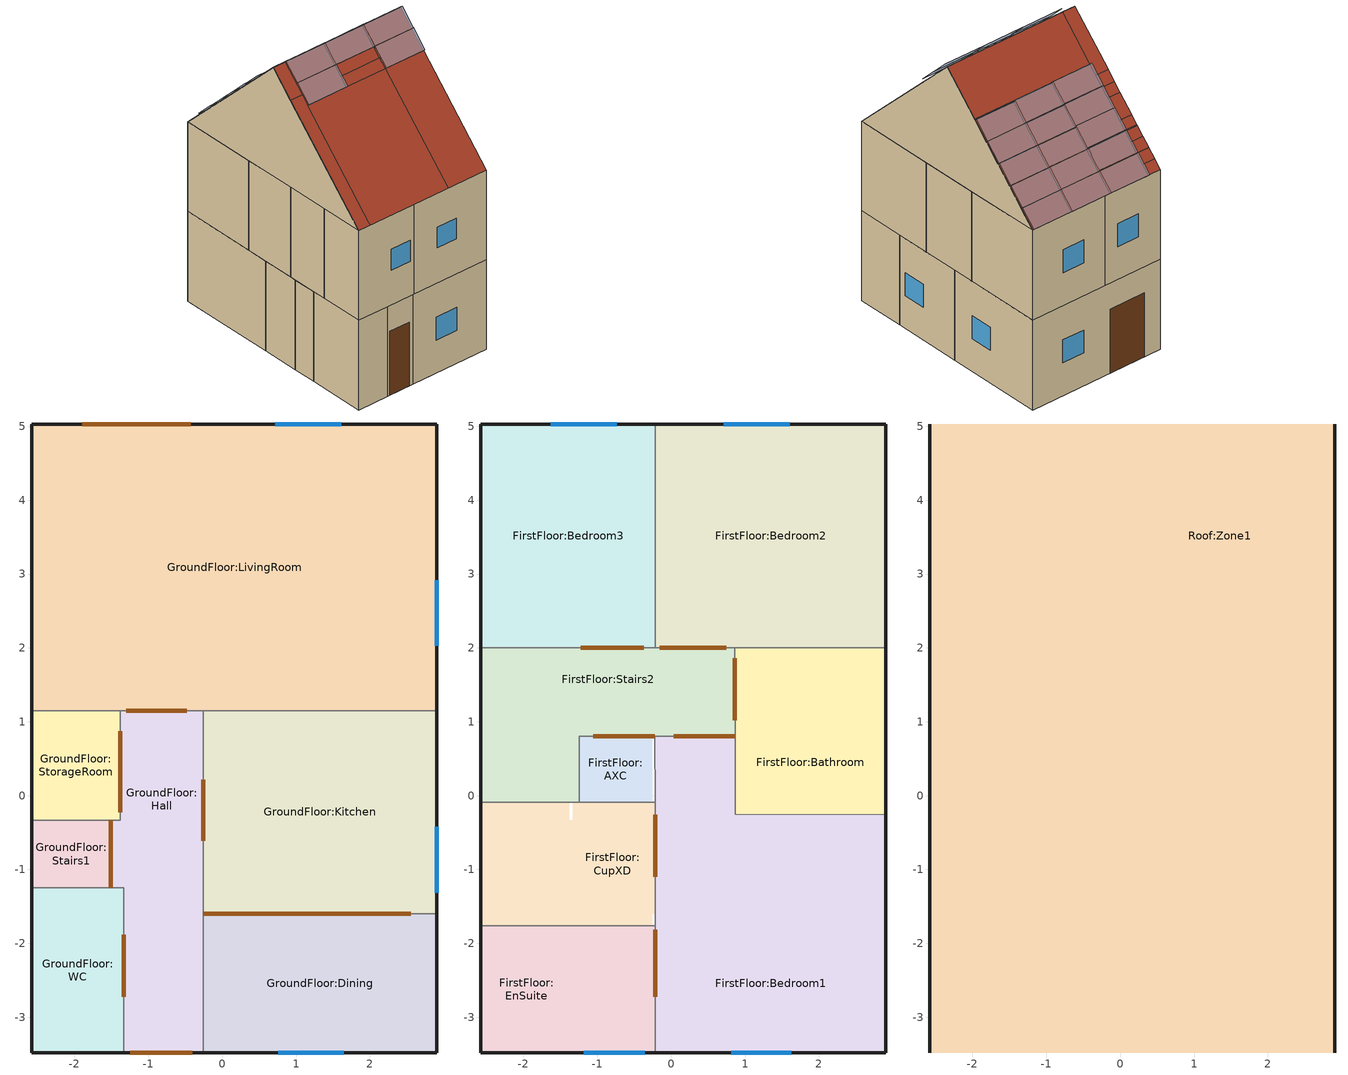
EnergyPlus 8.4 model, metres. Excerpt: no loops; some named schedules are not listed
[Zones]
GroundFloor:Stairs1
 floor ground (EH_COrby_Heated Floor - Ground): -1.51,-1.25 -2.58,-1.25 -2.58,-0.33 -1.51,-0.33 z0
 wall outside (Corby_External Walls): -2.58,-0.33 -2.58,-1.25 z0:3.5
 wall to GroundFloor:Hall (Corby_Partition First Floor): -1.51,-1.25 -1.51,-0.33 z0:3.5
 wall to GroundFloor:StorageRoom (Corby_Partition First Floor): -1.51,-0.33 -2.58,-0.33 z0:3.5
 wall to GroundFloor:WC (Corby_Partition First Floor): -2.58,-1.25 -1.51,-1.25 z0:3.5
 door inside (IRTSurface): -1.51,-1.25 -1.51,-0.33 z0:3.5
GroundFloor:Hall
 floor ground (EH_COrby_Heated Floor - Ground): -1.38,-1.25 -1.51,-1.25 -1.51,-0.33 -1.38,-0.33 z0; -0.26,-3.49 -1.33,-3.49 -1.33,-1.25 -0.26,-1.25 z0; -0.26,-1.25 -1.38,-1.25 -1.38,1.15 -0.26,1.15 z0
 wall outside (Corby_External Walls): -1.33,-3.49 -0.26,-3.49 z0:3.5
 wall to GroundFloor:Kitchen (Corby_Partition First Floor): -0.26,-1.6 -0.26,1.15 z0:3.5
 wall to GroundFloor:LivingRoom (Project partition_Rev): -0.26,1.15 -1.38,1.15 z0:3.5
 wall to GroundFloor:StorageRoom (Corby_Partition First Floor): -1.38,1.15 -1.38,-0.33 -1.51,-0.33 z0:3.5
 wall to GroundFloor:WC (Corby_Partition First Floor): -1.51,-1.25 -1.33,-1.25 -1.33,-3.49 z0:3.5
 wall to GroundFloor:Dining (Corby_Partition First Floor): -0.26,-3.49 -0.26,-1.6 z0:3.5
 door inside (Corby_Internal Doors): -0.26,-0.61 -0.26,0.22 / -0.48,1.15 -1.3,1.15 / -1.33,-1.88 -1.33,-2.72 z0:2.5; -1.38,0.87 -1.38,-0.22 z0:2
 door (Corby_External Front Door): -1.25,-3.49 -0.41,-3.49 z0:2.5
GroundFloor:StorageRoom
 floor ground (EH_COrby_Heated Floor - Ground): -1.38,-0.33 -2.58,-0.33 -2.58,1.15 -1.38,1.15 z0
 wall outside (Corby_External Walls): -2.58,1.15 -2.58,-0.33 z0:3.5
 wall to GroundFloor:LivingRoom (Project partition_Rev): -1.38,1.15 -2.58,1.15 z0:3.5
GroundFloor:WC
 floor ground (EH_COrby_Heated Floor - Ground): -1.33,-3.49 -2.58,-3.49 -2.58,-1.25 -1.33,-1.25 z0
 wall outside (Corby_External Walls): -2.58,-1.25 -2.58,-3.49 -1.33,-3.49 z0:3.5
GroundFloor:Kitchen
 floor ground (EH_COrby_Heated Floor - Ground): 2.91,-1.6 -0.26,-1.6 -0.26,1.15 2.91,1.15 z0
 wall outside (Corby_External Walls): 2.91,-1.6 2.91,1.15 z0:3.5
 wall to GroundFloor:LivingRoom (Corby_Partition First Floor_Rev): 2.91,1.15 -0.26,1.15 z0:3.5
 wall to GroundFloor:Dining (Corby_Partition First Floor): -0.26,-1.6 2.91,-1.6 z0:3.5
 window (1001): 2.91,-1.31 2.91,-0.42 z1.28:2.18
 door inside (IRTSurface): -0.26,-1.6 2.55,-1.6 z0:3.5
GroundFloor:LivingRoom
 floor ground (EH_COrby_Heated Floor - Ground): 2.91,1.15 -2.58,1.15 -2.58,5.03 2.91,5.03 z0
 wall outside (Corby_External Walls): 2.91,1.15 2.91,5.03 -2.58,5.03 -2.58,1.15 z0:3.5
 window (1001): 2.91,2.03 2.91,2.92 z1.28:2.17; 1.61,5.03 0.72,5.03 z1.29:2.17
 door (Corby_External Back Door): -0.42,5.03 -1.89,5.03 z0:2.49
GroundFloor:Dining
 floor ground (EH_COrby_Heated Floor - Ground): 2.91,-3.49 -0.26,-3.49 -0.26,-1.6 2.91,-1.6 z0
 wall outside (Corby_External Walls): -0.26,-3.49 2.91,-3.49 2.91,-1.6 z0:3.5
 window (1001): 0.76,-3.49 1.65,-3.49 z1.29:2.18
FirstFloor:CupXD
 floor to GroundFloor:Stairs1 (EH_Corby_Heated Floor - Internal_Reversed_Rev): -1.51,-1.25 -2.58,-1.25 -2.58,-0.33 -1.51,-0.33 z3.5
 floor to GroundFloor:Hall (EH_Corby_Heated Floor - Internal_Reversed_Rev): -1.33,-1.25 -1.51,-1.25 -1.51,-0.33 -1.33,-0.33 z3.5; -0.26,-1.76 -1.33,-1.76 -1.33,-0.09 -0.26,-0.09 z3.5
 floor to GroundFloor:Kitchen (EH_Corby_Heated Floor - Internal_Reversed_Rev): -0.22,-1.6 -0.26,-1.6 -0.26,-0.09 -0.22,-0.09 z3.5
 floor to GroundFloor:StorageRoom (EH_Corby_Heated Floor - Internal_Reversed_Rev): -1.38,-0.33 -2.58,-0.33 -2.58,-0.09 -1.38,-0.09 z3.5
 floor to GroundFloor:WC (EH_Corby_Heated Floor - Internal_Reversed_Rev): -1.33,-1.76 -2.58,-1.76 -2.58,-1.25 -1.33,-1.25 z3.5
 wall outside (Corby_External Walls): -2.58,-0.09 -2.58,-1.76 z3.5:7
 wall to FirstFloor:Stairs2 (Corby_Partition First Floor_Rev): -1.24,-0.09 -2.58,-0.09 z3.5:7
 wall to FirstFloor:AXC (Corby_Partition First Floor_Rev): -0.22,-0.09 -1.24,-0.09 z3.5:7
 wall to FirstFloor:Bedroom1 (Corby_Partition First Floor_Rev): -0.22,-1.76 -0.22,-0.09 z3.5:7
 wall to FirstFloor:EnSuite (Corby_Partition First Floor): -2.58,-1.76 -0.22,-1.76 z3.5:7
 door inside (Corby_Internal Doors_Rev): -0.22,-1.1 -0.22,-0.26 z3.6:6.1
FirstFloor:Stairs2
 floor to GroundFloor:Hall (EH_Corby_Heated Floor - Internal_Reversed_Rev): -1.24,-0.09 -1.38,-0.09 -1.38,0.8 -1.24,0.8 z3.5; -0.26,0.8 -1.38,0.8 -1.38,1.15 -0.26,1.15 z3.5
 floor to GroundFloor:Kitchen (EH_Corby_Heated Floor - Internal_Reversed_Rev): 0.86,0.8 -0.26,0.8 -0.26,1.15 0.86,1.15 z3.5
 floor to GroundFloor:StorageRoom (EH_Corby_Heated Floor - Internal_Reversed_Rev): -1.38,-0.09 -2.58,-0.09 -2.58,1.15 -1.38,1.15 z3.5
 floor to GroundFloor:LivingRoom (EH_Corby_Heated Floor - Internal_Reversed_Rev): 0.86,1.15 -2.58,1.15 -2.58,2 0.86,2 z3.5
 wall outside (Corby_External Walls): -2.58,2 -2.58,-0.09 z3.5:7
 wall to FirstFloor:AXC (Corby_Partition First Floor): -1.24,-0.09 -1.24,0.8 z3.5:7
 wall to FirstFloor:AXC (Project partition): -1.24,0.8 -0.22,0.8 z3.5:7
 wall to FirstFloor:Bedroom1 (Corby_Partition First Floor): -0.22,0.8 0.86,0.8 z3.5:7
 wall to FirstFloor:Bathroom (Corby_Partition First Floor): 0.86,0.8 0.86,2 z3.5:7
 wall to FirstFloor:Bedroom2 (Corby_Partition First Floor): 0.86,2 -0.21,2 z3.5:7
 wall to FirstFloor:Bedroom3 (Corby_Partition First Floor): -0.21,2 -2.58,2 z3.5:7
 door inside (Corby_Internal Doors): -1.06,0.8 -0.22,0.8 / 0.03,0.8 0.86,0.8 / 0.86,1.02 0.86,1.86 / -0.37,2 -1.22,2 z3.6:6.1; 0.75,2 -0.16,2 z3.6:6.11
FirstFloor:AXC
 floor to GroundFloor:Hall (EH_Corby_Heated Floor - Internal_Reversed_Rev): -0.26,-0.09 -1.24,-0.09 -1.24,0.8 -0.26,0.8 z3.5
 wall to FirstFloor:Bedroom1 (Corby_Partition First Floor): -0.22,-0.09 -0.22,0.8 z3.5:7
FirstFloor:EnSuite
 floor to GroundFloor:Hall (EH_Corby_Heated Floor - Internal_Reversed_Rev): -0.26,-3.49 -1.33,-3.49 -1.33,-1.76 -0.26,-1.76 z3.5
 floor to GroundFloor:Dining (EH_Corby_Heated Floor - Internal_Reversed_Rev): -0.21,-3.49 -0.26,-3.49 -0.26,-1.76 -0.22,-1.76 z3.5
 floor to GroundFloor:WC (EH_Corby_Heated Floor - Internal_Reversed_Rev): -1.33,-3.49 -2.58,-3.49 -2.58,-1.76 -1.33,-1.76 z3.5
 wall outside (Corby_External Walls): -2.58,-1.76 -2.58,-3.49 -0.21,-3.49 z3.5:7
 wall to FirstFloor:Bedroom1 (Corby_Partition First Floor_Rev): -0.21,-3.49 -0.22,-1.76 z3.5:7
 window (1001): -1.18,-3.49 -0.35,-3.49 z4.85:5.68
 door inside (Corby_Internal Doors_Rev): -0.21,-2.72 -0.22,-1.82 z3.6:6.1
FirstFloor:Bedroom1
 floor to GroundFloor:Kitchen (EH_Corby_Heated Floor - Internal_Reversed_Rev): 2.91,-1.6 0.87,-1.6 0.87,-0.25 2.91,-0.26 z3.5; 0.87,-1.6 -0.22,-1.6 -0.22,0.8 0.86,0.8 z3.5
 floor to GroundFloor:Dining (EH_Corby_Heated Floor - Internal_Reversed_Rev): 2.91,-3.49 -0.21,-3.49 -0.22,-1.6 2.91,-1.6 z3.5
 wall outside (Corby_External Walls): -0.21,-3.49 2.91,-3.49 2.91,-0.26 z3.5:7
 wall to FirstFloor:Bathroom (Corby_Partition First Floor): 2.91,-0.26 0.87,-0.25 0.86,0.8 z3.5:7
 window (1001): 0.81,-3.49 1.63,-3.49 z4.87:5.68
FirstFloor:Bathroom
 floor to GroundFloor:Kitchen (EH_Corby_Heated Floor - Internal_Reversed_Rev): 2.91,-0.26 0.87,-0.25 0.86,1.15 2.91,1.15 z3.5
 floor to GroundFloor:LivingRoom (EH_Corby_Heated Floor - Internal_Reversed_Rev): 2.91,1.15 0.86,1.15 0.86,2 2.91,2 z3.5
 wall outside (Corby_External Walls): 2.91,-0.26 2.91,2 z3.5:7
 wall to FirstFloor:Bedroom2 (Corby_Partition First Floor): 2.91,2 0.86,2 z3.5:7
FirstFloor:Bedroom3
 floor to GroundFloor:LivingRoom (EH_Corby_Heated Floor - Internal_Reversed_Rev): -0.21,2 -2.58,2 -2.58,5.03 -0.21,5.03 z3.5
 wall outside (Corby_External Walls): -0.21,5.03 -2.58,5.03 -2.58,2 z3.5:7
 wall to FirstFloor:Bedroom2 (Corby_Partition First Floor): -0.21,2 -0.21,5.03 z3.5:7
 window (1001): -0.74,5.03 -1.63,5.03 z4.79:5.68
FirstFloor:Bedroom2
 floor to GroundFloor:LivingRoom (EH_Corby_Heated Floor - Internal_Reversed_Rev): 2.91,2 -0.21,2 -0.21,5.03 2.91,5.03 z3.5
 wall outside (Corby_External Walls): 2.91,2 2.91,5.03 -0.21,5.03 z3.5:7
 window (1001): 1.6,5.03 0.71,5.03 z4.79:5.68
Roof:Zone1
 floor to FirstFloor:Stairs2 (Project semi-exposed ceiling_Rev): -1.24,-0.09 -2.58,-0.09 -2.58,0.8 -1.24,0.8 z7; 0.86,0.8 -2.58,0.8 -2.58,2 0.86,2 z7
 floor to FirstFloor:AXC (Project semi-exposed ceiling_Rev): -0.22,-0.09 -1.24,-0.09 -1.24,0.8 -0.22,0.8 z7
 floor to FirstFloor:Bedroom1 (Project semi-exposed ceiling_Rev): 2.91,-3.49 0.87,-3.49 0.87,-0.25 2.91,-0.26 z7; 0.87,-3.49 -0.21,-3.49 -0.22,0.8 0.86,0.8 z7
 floor to FirstFloor:Bathroom (Project semi-exposed ceiling_Rev): 2.91,-0.26 0.87,-0.25 0.86,2 2.91,2 z7
 floor to FirstFloor:CupXD (Project semi-exposed ceiling_Rev): -0.22,-1.76 -2.58,-1.76 -2.58,-0.09 -0.22,-0.09 z7
 floor to FirstFloor:EnSuite (Project semi-exposed ceiling_Rev): -0.21,-3.49 -2.58,-3.49 -2.58,-1.76 -0.22,-1.76 z7
 floor to FirstFloor:Bedroom3 (Project semi-exposed ceiling_Rev): -0.21,2 -2.58,2 -2.58,5.03 -0.21,5.03 z7
 floor to FirstFloor:Bedroom2 (Project semi-exposed ceiling_Rev): 2.91,2 -0.21,2 -0.21,5.03 2.91,5.03 z7
 wall outside (Corby_External Walls): -2.58,5.03,7 -2.58,-3.49,7 -2.58,0.77,11.25; 2.91,-3.49,7 2.91,5.03,7 2.91,0.77,11.25
 roof outside (Corby_Roof): 1.25,0.21,10.68 2.91,0.21,10.68 2.91,0.77,11.25 1.25,0.77,11.25; -0.41,0.21,10.68 1.24,0.21,10.68 1.24,0.77,11.25 -0.41,0.77,11.25; -2.08,0.21,10.69 -0.43,0.21,10.69 -0.43,0.77,11.25 -2.08,0.77,11.25; 1.26,-0.37,10.11 2.91,-0.37,10.11 2.91,0.2,10.68 1.26,0.2,10.68; -2.07,-0.36,10.12 -0.42,-0.36,10.12 -0.42,0.2,10.68 -2.07,0.2,10.68; -0.42,-0.36,10.12 1.26,-0.36,10.12 1.26,-0.08,10.4 -0.42,-0.08,10.4; 1.28,-3.49,7 2.91,-3.49,7 2.91,-0.37,10.11 1.26,-0.37,10.11; -2.07,-3.49,7 1.28,-3.49,7 1.26,-0.36,10.12 -2.07,-0.36,10.12; -2.58,-3.49,7 -2.07,-3.49,7 -2.07,-0.08,10.4 -2.58,-0.08,10.4; -0.41,-0.08,10.4 1.26,-0.08,10.4 1.26,0.21,10.69 1.24,0.21,10.68 -0.41,0.21,10.68; -2.58,-0.08,10.4 -2.08,-0.08,10.4 -2.08,0.77,11.25 -2.58,0.77,11.25; 2.91,5.03,7 1.26,5.03,7 1.26,4.47,7.57 2.91,4.47,7.57; 1.25,5.03,7 -0.4,5.03,7 -0.4,4.46,7.57 1.25,4.46,7.57; -0.41,5.03,7 -2.05,5.03,7 -2.05,4.47,7.57 -0.41,4.47,7.57; 2.91,4.46,7.57 1.26,4.46,7.57 1.26,3.89,8.14 2.91,3.89,8.14; 1.25,4.46,7.57 -0.4,4.46,7.57 -0.4,3.89,8.14 1.25,3.89,8.14; -0.41,4.45,7.58 -2.05,4.45,7.58 -2.05,3.88,8.15 -0.41,3.88,8.15; 2.91,3.88,8.15 1.26,3.88,8.15 1.26,3.31,8.71 2.91,3.31,8.71; 1.25,3.88,8.15 -0.4,3.88,8.15 -0.4,3.32,8.71 1.25,3.32,8.71; 2.91,3.3,8.73 1.26,3.3,8.73 1.26,2.74,9.29 2.91,2.74,9.29; 1.25,3.31,8.72 -0.4,3.31,8.72 -0.4,2.74,9.29 1.25,2.74,9.29; -0.41,3.86,8.17 -2.06,3.86,8.17 -2.06,3.29,8.74 -0.41,3.29,8.74; -0.4,3.29,8.73 -2.06,3.29,8.73 -2.06,2.72,9.3 -0.4,2.72,9.3; 2.91,2.73,9.29 1.26,2.73,9.29 1.26,2.17,9.86 2.91,2.17,9.86; 1.24,2.72,9.31 -0.4,2.72,9.31 -0.4,2.15,9.87 1.24,2.15,9.87; -0.41,2.71,9.32 -2.06,2.71,9.32 -2.06,2.14,9.89 -0.41,2.14,9.89; -2.05,5.03,7 -2.58,5.03,7 -2.58,4.75,7.28 -2.05,4.75,7.28; -2.05,4.45,7.58 -2.58,4.45,7.58 -2.58,4.17,7.87 -2.05,4.17,7.87; -2.05,4.75,7.28 -2.58,4.75,7.28 -2.58,4.46,7.57 -2.05,4.46,7.57; -2.06,3.86,8.17 -2.58,3.86,8.17 -2.58,3.6,8.43 -2.06,3.6,8.43; -0.41,3.88,8.15 -2.58,3.88,8.15 -2.58,3.86,8.17 -0.41,3.86,8.17; -2.05,4.17,7.87 -2.58,4.17,7.87 -2.58,3.88,8.15 -2.05,3.88,8.15; -2.06,3.6,8.43 -2.58,3.6,8.43 -2.58,3.01,9.02 -2.06,3.01,9.02; -2.06,2.74,9.29 -2.58,2.74,9.29 -2.58,2.42,9.6 -2.06,2.42,9.6; -2.06,3.01,9.02 -2.58,3.01,9.02 -2.58,2.74,9.29 -2.06,2.74,9.29; 2.91,2.15,9.87 -0.4,2.15,9.87 -0.4,2.14,9.89 2.91,2.14,9.89; 2.91,2.14,9.89 -2.06,2.14,9.89 -2.06,0.77,11.25 2.91,0.77,11.25; -2.06,2.42,9.6 -2.58,2.42,9.6 -2.58,0.77,11.25 -2.06,0.77,11.25
shading: 2.91,5.1,7.07 1.26,5.1,7.07 1.26,4.54,7.64 2.91,4.54,7.64; 1.25,5.1,7.07 -0.4,5.1,7.07 -0.4,4.54,7.64 1.25,4.54,7.64; -0.41,5.1,7.07 -2.05,5.1,7.07 -2.05,4.54,7.64 -0.41,4.54,7.64; 2.91,4.53,7.64 1.26,4.53,7.64 1.26,3.96,8.21 2.91,3.96,8.21; 1.25,4.53,7.64 -0.4,4.53,7.64 -0.4,3.96,8.21 1.25,3.96,8.21; -0.41,4.52,7.66 -2.05,4.52,7.66 -2.05,3.95,8.22 -0.41,3.95,8.22; 2.91,3.95,8.22 1.26,3.95,8.22 1.26,3.39,8.79 2.91,3.39,8.79; 1.25,3.95,8.22 -0.4,3.95,8.22 -0.4,3.39,8.78 1.25,3.39,8.78; 2.91,3.37,8.8 1.26,3.37,8.8 1.26,2.81,9.36 2.91,2.81,9.36; 1.25,3.38,8.79 -0.4,3.38,8.79 -0.4,2.81,9.36 1.25,2.81,9.36; -0.41,3.93,8.24 -2.06,3.93,8.24 -2.06,3.36,8.81 -0.41,3.36,8.81; -0.4,3.37,8.8 -2.06,3.37,8.8 -2.06,2.79,9.37 -0.4,2.79,9.37; 2.91,2.8,9.36 1.26,2.8,9.36 1.26,2.24,9.93 2.91,2.24,9.93; 1.24,2.79,9.38 -0.4,2.79,9.38 -0.4,2.23,9.94 1.24,2.23,9.94; -0.41,2.78,9.39 -2.06,2.78,9.39 -2.06,2.21,9.96 -0.41,2.21,9.96; 1.25,0.14,10.76 2.91,0.14,10.76 2.91,0.7,11.32 1.25,0.7,11.32; -0.41,0.14,10.76 1.24,0.14,10.76 1.24,0.7,11.32 -0.41,0.7,11.32; -2.08,0.14,10.76 -0.43,0.14,10.76 -0.43,0.7,11.32 -2.08,0.7,11.32; 1.26,-0.44,10.18 2.91,-0.44,10.18 2.91,0.13,10.75 1.26,0.13,10.75; -2.07,-0.43,10.19 -0.42,-0.43,10.19 -0.42,0.13,10.75 -2.07,0.13,10.75
[Building]
Building: North Axis {deg}=225; Terrain=Suburbs; Loads Convergence Tolerance Value=0.04; Temperature Convergence Tolerance Value {deltaC}=0.4; Solar Distribution=FullExterior; Maximum Number of Warmup Days=25; Minimum Number of Warmup Days=6
[Site:Location]
Corby Project: Latitude {deg}=53; Longitude {deg}=-1.25; Time Zone {hr}=0; Elevation {m}=117
[SizingPeriod:DesignDay] Day of Month=15; Humidity Condition Type=WetBulb; Barometric Pressure {Pa}=99927.3; Wind Direction {deg}=0; Rain Indicator=No; Snow Indicator=No
Name | Month | Day Type | Maximum Dry-Bulb Temperature {C} | Daily Dry-Bulb Temperature Range {deltaC} | Wetbulb or DewPoint at Maximum Dry-Bulb {C} | Wind Speed {m/s} | Daylight Saving Time Indicator | Sky Clearness
Summer Design Day in Corby Project Jul | 7 | SummerDesignDay | 26.1 | 8.9 | 18.2 | 0 | Yes | 0.98
Winter Design Day in Corby Project | 1 | WinterDesignDay | -4.2 | 0 | -4.2 | 12.8 | No | 0
[Site:GroundTemperature:BuildingSurface]
15, 15, 15, 15, 15, 15, 15, 15, 15, 15, 15, 15
[Site:GroundTemperature:FCfactorMethod]
January Ground Temperature {C}=6.2; February Ground Temperature {C}=4.12; March Ground Temperature {C}=3.56; April Ground Temperature {C}=4.05; May Ground Temperature {C}=6.86; June Ground Temperature {C}=10; July Ground Temperature {C}=12.96; August Ground Temperature {C}=15.1; September Ground Temperature {C}=15.73; October Ground Temperature {C}=14.72; November Ground Temperature {C}=12.3; December Ground Temperature {C}=9.24
[Site:GroundTemperature:Shallow]
15, 15, 15, 15, 15, 15, 15, 15, 15, 15, 15, 15
[Site:GroundTemperature:Deep]
15, 15, 15, 15, 15, 15, 15, 15, 15, 15, 15, 15
[Site:GroundReflectance]
0.2, 0.2, 0.2, 0.2, 0.2, 0.2, 0.2, 0.2, 0.2, 0.2, 0.2, 0.2
[Site:GroundReflectance:SnowModifier]
1, 1
[Site:WaterMainsTemperature]
Calculation Method=Correlation; Annual Average Outdoor Air Temperature {C}=10; Maximum Difference In Monthly Average Outdoor Air Temperatures {deltaC}=20
[Material] Roughness=Rough
Name | Thickness {m} | Conductivity {W/m-K} | Density {kg/m3} | Specific Heat {J/kg-K} | Thermal Absorptance | Solar Absorptance | Visible Absorptance
Urea Formaldehyde Foam_0.1999 | 0.1999 | 0.04 | 10 | 1400 | 0.9 | 0.6 | 0.6
Cast Concrete_0.1 | 0.1 | 1.13 | 2000 | 1000 | 0.9 | 0.6 | 0.6
EPS 50 mm_0.08 | 0.08 | 0.04 | 15 | 1300 | 0.9 | 0.6 | 0.6
Limestone extra hard_0.008 | 0.008 | 2.3 | 2600 | 1000 | 0.9 | 0.6 | 0.6
EPS 50 mm_0.2803 | 0.2803 | 0.04 | 15 | 1300 | 0.9 | 0.6 | 0.6
Cast Concrete (Dense)_0.1 | 0.1 | 1.4 | 2100 | 840 | 0.9 | 0.6 | 0.6
Plasterboard (wallboard)_0.0125 | 0.0125 | 0.21 | 900 | 1000 | 0.9 | 0.6 | 0.6
Stainless Steel_0.07 | 0.07 | 17 | 7900 | 1000 | 0.3 | 0.3 | 0.3
Min wool quilt 250 mm_0.025 | 0.025 | 0.04 | 12 | 1030 | 0.9 | 0.6 | 0.6
Corby_Brick Pier_0.1025 | 0.1025 | 0.96 | 650 | 2000 | 0.9 | 0.7 | 0.7
EPS Expanded Polystyrene (Heavyweight)_0.15 | 0.15 | 0.035 | 25 | 1400 | 0.9 | 0.6 | 0.6
Concrete 1800  kg/m3_0.1 | 0.1 | 1.13 | 1800 | 1000 | 0.9 | 0.6 | 0.6
Perlite Plastering_0.0125 | 0.0125 | 0.08 | 400 | 837 | 0.9 | 0.5 | 0.5
Gypsum Plasterboard_0.2 | 0.2 | 0.25 | 900 | 1000 | 0.9 | 0.5 | 0.5
Oak (Radial)_0.025 | 0.025 | 0.19 | 700 | 2390 | 0.9 | 0.78 | 0.78
Gypsum Plasterboard_0.025 | 0.025 | 0.25 | 900 | 1000 | 0.9 | 0.5 | 0.5
Painted Oak_0.05 | 0.05 | 0.19 | 700 | 2390 | 0.9 | 0.5 | 0.5
Glass - cellular sheet_0.02 | 0.02 | 0.048 | 140 | 840 | 0.9 | 0.6 | 0.6
Plywood (Heavyweight)_0.01 | 0.01 | 0.15 | 700 | 1420 | 0.9 | 0.78 | 0.78
MW Glass Wool (rolls)_0.1319 | 0.1319 | 0.04 | 12 | 840 | 0.9 | 0.6 | 0.6
Cast Concrete (Lightweight)_0.1 | 0.1 | 0.38 | 1200 | 1000 | 0.9 | 0.6 | 0.6
Plasterboard_0.013 | 0.013 | 0.25 | 2800 | 896 | 0.9 | 0.5 | 0.5
Corby_Roof Tile_0.102 | 0.102 | 1.1 | 2100 | 837 | 0.9 | 0.7 | 0.7
Chipboard_0.05 | 0.05 | 0.15 | 800 | 2093 | 0.9 | 0.78 | 0.78
Chipboard_0.1 | 0.1 | 0.15 | 800 | 2093 | 0.9 | 0.78 | 0.78
Plywood deck_0.018 | 0.018 | 0.13 | 500 | 1500 | 0.9 | 0.78 | 0.78
Min wool quilt 250 mm_0.25 | 0.25 | 0.04 | 12 | 1030 | 0.9 | 0.6 | 0.6
[Material:NoMass] Roughness=Rough; Thermal Absorptance=0.9; Solar Absorptance=0.7; Visible Absorptance=0.7
Name | Thermal Resistance {m2-K/W}
11_RVAL_2; 12_RVAL_2; 19_RVAL_3 | 0.15
15_RVAL_2; 18_RVAL_2 | 0.18
[Material:InfraredTransparent]
IRTMaterial
[WindowMaterial:Glazing] Optical Data Type=SpectralAverage; Thickness {m}=0.004; Front Side Solar Reflectance at Normal Incidence=0.075; Back Side Solar Reflectance at Normal Incidence=0.075; Front Side Visible Reflectance at Normal Incidence=0.081; Back Side Visible Reflectance at Normal Incidence=0.081; Infrared Transmittance at Normal Incidence=0; Front Side Infrared Hemispherical Emissivity=0.84; Conductivity {W/m-K}=1; Dirt Correction Factor for Solar and Visible Transmittance=1
Name | Solar Transmittance at Normal Incidence | Visible Transmittance at Normal Incidence | Back Side Infrared Hemispherical Emissivity
63 | 0.816 | 0.892 | 0.84
66 | 0.62 | 0.847 | 0.1
[WindowMaterial:Gas]
1017: Gas Type=Air; Thickness {m}=0.012
[Construction]
IRTSurface: IRTMaterial
Corby_Partition First Floor: Plasterboard (wallboard)_0.0125, Stainless Steel_0.07, Min wool quilt 250 mm_0.025, Plasterboard (wallboard)_0.0125
Corby_Partition First Floor_Rev: Plasterboard (wallboard)_0.0125, Min wool quilt 250 mm_0.025, Stainless Steel_0.07, Plasterboard (wallboard)_0.0125
Corby_External Walls: Corby_Brick Pier_0.1025, EPS Expanded Polystyrene (Heavyweight)_0.15, Concrete 1800  kg/m3_0.1, Perlite Plastering_0.0125, Gypsum Plasterboard_0.2
Corby_Internal Doors; Corby_Internal Doors_Rev: Oak (Radial)_0.025
Project partition: Gypsum Plasterboard_0.025, 11_RVAL_2, Gypsum Plasterboard_0.025
Project partition_Rev: Gypsum Plasterboard_0.025, 12_RVAL_2, Gypsum Plasterboard_0.025
Corby_External Front Door: Painted Oak_0.05
Corby_External Back Door: Glass - cellular sheet_0.02, 15_RVAL_2, Glass - cellular sheet_0.02
Project semi-exposed ceiling_Rev: Plasterboard_0.013, 18_RVAL_2, Cast Concrete (Lightweight)_0.1, MW Glass Wool (rolls)_0.1319, Plywood (Heavyweight)_0.01
Corby_Roof: Corby_Roof Tile_0.102, Chipboard_0.05, 19_RVAL_3, Chipboard_0.1, Plywood deck_0.018, Min wool quilt 250 mm_0.25
1001: 63, 1017, 66
[Construction:InternalSource]
EH_COrby_Heated Floor - Ground: 3, 3, 2, 0.2, Urea Formaldehyde Foam_0.1999, Cast Concrete_0.1, EPS 50 mm_0.08, Limestone extra hard_0.008
EH_Corby_Heated Floor - Internal_Reversed_Rev: 2, 2, 2, 0.2, Cast Concrete (Dense)_0.1, EPS 50 mm_0.2803, Limestone extra hard_0.008
[Zone] Type=1; Multiplier=1; Zone Inside Convection Algorithm=TARP
Name | Volume {m3} | Floor Area {m2}
GroundFloor:Stairs1 | 2.3316 | 0.6662
GroundFloor:Hall | 16.9099 | 4.8314
GroundFloor:Kitchen | 27.0988 | 7.7425
GroundFloor:StorageRoom | 4.4129 | 1.2608
GroundFloor:Dining | 15.1625 | 4.3321
GroundFloor:WC | 5.9172 | 1.6906
GroundFloor:LivingRoom | 59.1678 | 16.9051
FirstFloor:Stairs2 | 16.0739 | 4.5926
FirstFloor:AXC | 3.2088 | 0.9168
FirstFloor:Bedroom1 | 31.9752 | 9.1358
FirstFloor:Bathroom | 13.3789 | 3.8225
FirstFloor:CupXD | 11.798 | 3.3709
FirstFloor:EnSuite | 9.6746 | 2.7642
FirstFloor:Bedroom3 | 18.9145 | 5.4041
FirstFloor:Bedroom2 | 25.9767 | 7.4219
Roof:Zone1 | 53.8772 | 30.6767
[People] Number of People Calculation Method=People; Fraction Radiant=0.3; Sensible Heat Fraction=AutoCalculate; Carbon Dioxide Generation Rate {m3/s-W}=3.82e-08; Enable ASHRAE 55 Comfort Warnings=Yes; Mean Radiant Temperature Calculation Type=ZoneAveraged; Work Efficiency Schedule=Work efficiency; Clothing Insulation Calculation Method=ClothingInsulationSchedule; Air Velocity Schedule=AirVelocitySchedule
Name | Zone or ZoneList | Number of People Schedule | Number of People | Activity Level Schedule | Clothing Insulation Schedule | Thermal Comfort Model 1 Type | Thermal Comfort Model 2 Type | Thermal Comfort Model 3 Type
People GroundFloor:Stairs1 | GroundFloor:Stairs1 | Dwell_DomCirculation_Occ | 1.34839 | Activity Schedule 11560 | Clothing Schedule 11560 | Fanger | AdaptiveASH55 | AdaptiveCEN15251
People GroundFloor:Hall | GroundFloor:Hall | Dwell_DomHall_Occ | 1.85526 | Activity Schedule 11567 | Clothing Schedule 11567 | Fanger | AdaptiveASH55 | AdaptiveCEN15251
People GroundFloor:Kitchen | GroundFloor:Kitchen | Dwell_DomKitchen_Occ | 1.77303 | Activity Schedule 11579 | Clothing Schedule 11579 | Fanger | AdaptiveASH55 | AdaptiveCEN15251
People GroundFloor:StorageRoom | GroundFloor:StorageRoom | Ware_WareStore_Occ | 1.41588 | Activity Schedule 11586 | Clothing Schedule 11586 | Fanger | AdaptiveASH55 | AdaptiveCEN15251
People GroundFloor:Dining | GroundFloor:Dining | Dwell_DomDining_Occ | 1.44692 | Activity Schedule 11594 | Clothing Schedule 11594 | Fanger | AdaptiveASH55 | AdaptiveCEN15251
People GroundFloor:WC | GroundFloor:WC | Dwell_DomToilet_Occ | 1.21216 | Activity Schedule 11601 | Clothing Schedule 11601 | Fanger | AdaptiveASH55 | AdaptiveCEN15251
People GroundFloor:LivingRoom | GroundFloor:LivingRoom | Dwell_DomLounge_Occ | 1.57217 | Activity Schedule 11609 | Clothing Schedule 11609 | Fanger | AdaptiveASH55 | AdaptiveCEN15251
People FirstFloor:Stairs2 | FirstFloor:Stairs2 | Dwell_DomCirculation_Occ | 1.722225 | Activity Schedule 11671 | Clothing Schedule 11671 | AdaptiveASH55 | AdaptiveCEN15251
People FirstFloor:AXC | FirstFloor:AXC | Ware_WareStore_Equip | 0 | Activity Schedule 11682 | Clothing Schedule 11682 | AdaptiveASH55 | AdaptiveCEN15251
People FirstFloor:Bedroom1 | FirstFloor:Bedroom1 | Dwell_DomBed_Occ | 1.62617 | Activity Schedule 11689 | Clothing Schedule 11689 | AdaptiveCEN15251
People FirstFloor:Bathroom | FirstFloor:Bathroom | Dwell_DomBath_Occ | 1.65514 | Activity Schedule 11700 | Clothing Schedule 11700 | AdaptiveASH55 | AdaptiveCEN15251
People FirstFloor:CupXD | FirstFloor:CupXD | Off 24/7 | 0 | Activity Schedule 11708 | Clothing Schedule 11708 | AdaptiveASH55 | AdaptiveCEN15251
People FirstFloor:EnSuite | FirstFloor:EnSuite | Dwell_DomBath_Occ | 1.35722 | Activity Schedule 11716 | Clothing Schedule 11716 | AdaptiveASH55 | AdaptiveCEN15251
People FirstFloor:Bedroom3 | FirstFloor:Bedroom3 | Dwell_DomBed_Occ | 1.50234 | Activity Schedule 11723 | Clothing Schedule 11723 | AdaptiveASH55 | AdaptiveCEN15251
People FirstFloor:Bedroom2 | FirstFloor:Bedroom2 | Dwell_DomBed_Occ | 1.56602 | Activity Schedule 11730 | Clothing Schedule 11730 | AdaptiveASH55 | AdaptiveCEN15251
People Roof:Zone1 | Roof:Zone1 | Off 24/7 | 0 | Activity Schedule 42693 | Clothing Schedule 42693 | Fanger | AdaptiveASH55 | AdaptiveCEN15251
[Lights] Design Level Calculation Method=LightingLevel; Return Air Fraction=0; Fraction Radiant=0; Fraction Visible=0.18; Fraction Replaceable=1
Name | Zone or ZoneList | Schedule | Lighting Level {W}
GroundFloor:Stairs1 General lighting 1 | GroundFloor:Stairs1 | Dwell_DomCirculation_Light | 12
GroundFloor:Hall General lighting 1 | GroundFloor:Hall | Dwell_DomCirculation_Light | 24
GroundFloor:Kitchen General lighting 1 | GroundFloor:Kitchen | Dwell_DomKitchen_Light | 48
GroundFloor:StorageRoom General lighting 1 | GroundFloor:StorageRoom | Ware_WareStore_Light | 12
GroundFloor:Dining General lighting 1 | GroundFloor:Dining | Dwell_DomDining_Light | 36
GroundFloor:WC General lighting 1 | GroundFloor:WC | Dwell_DomBath_Light | 12
GroundFloor:LivingRoom General lighting 1 | GroundFloor:LivingRoom | Dwell_DomLounge_Light | 36
FirstFloor:Stairs2 General lighting 1 | FirstFloor:Stairs2 | Dwell_DomCirculation_Light | 12
FirstFloor:AXC General lighting 1 | FirstFloor:AXC | Ware_WareStore_Light | 12
FirstFloor:Bedroom1 General lighting 1 | FirstFloor:Bedroom1 | Dwell_DomBed_Light | 36
FirstFloor:Bathroom General lighting 1 | FirstFloor:Bathroom | Dwell_DomBath_Light | 12
FirstFloor:EnSuite General lighting 1 | FirstFloor:EnSuite | Dwell_DomBath_Light | 12
FirstFloor:Bedroom3 General lighting 1 | FirstFloor:Bedroom3 | Dwell_DomBed_Light | 36
FirstFloor:Bedroom2 General lighting 1 | FirstFloor:Bedroom2 | Dwell_DomBed_Light | 36
[ElectricEquipment] Design Level Calculation Method=EquipmentLevel; Fraction Lost=0
Name | Zone or ZoneList | Schedule | Design Level {W} | Fraction Latent | Fraction Radiant
GroundFloor:Kitchen CK gain 2 | GroundFloor:Kitchen | Dwell_DomKitchen_EH_Corby_Oven | 293 | 0 | 0
GroundFloor:Kitchen CK gain 3 | GroundFloor:Kitchen | Dwell_DomKitchen_EH_Corby_Fridge/Freezer | 22.29 | 0 | 0
GroundFloor:Kitchen CK gain 4 | GroundFloor:Kitchen | Dwell_DomKitchen_EH_Corby_Kettle | 12 | 0.67 | 0.33
GroundFloor:Kitchen CK gain 5 | GroundFloor:Kitchen | Dwell_DomKitchen_EH_Corby_Toaster | 1310 | 0.88 | 0.12
GroundFloor:Kitchen CK gain 6 | GroundFloor:Kitchen | Dwell_DomKitchen_EH_Corby_Microwave | 600 | 0 | 0
GroundFloor:Kitchen CK gain 7 | GroundFloor:Kitchen | Dwell_DomKitchen_EH_Corby_WashingMachine | 815.23 | 0 | 0
GroundFloor:Kitchen CK gain 8 | GroundFloor:Kitchen | Dwell_DomKitchen_EH_Corby_Hob | 620 | 0 | 0
GroundFloor:LivingRoom MI gain 2 | GroundFloor:LivingRoom | Dwell_DomLounge_EH_Corby_Laptop | 50 | 0 | 0
GroundFloor:LivingRoom MI gain 3 | GroundFloor:LivingRoom | Dwell_DomLounge_EH_Corby_TV | 48.28 | 0 | 0
GroundFloor:LivingRoom MI gain 4 | GroundFloor:LivingRoom | Dwell_DomLounge_EH_Corby_DVD | 13.24 | 0 | 0
FirstFloor:Bedroom1 MI gain 2 | FirstFloor:Bedroom1 | Dwell_DomBed1_EH_Corby_Hairdryer | 800 | 0 | 0
FirstFloor:Bedroom3 MI gain 2 | FirstFloor:Bedroom3 | Dwell_DomBed3_EH_Corby_EnergySaver | 55 | 0.16 | 0.84
FirstFloor:Bedroom3 MI gain 3 | FirstFloor:Bedroom3 | Dwell_DomBed3_EH_Corby_EnergySaver | 20 | 0 | 0
FirstFloor:Bedroom3 MI gain 4 | FirstFloor:Bedroom3 | Dwell_DomBed3_EH_Corby_Monitor | 55 | 0 | 0
FirstFloor:Bedroom3 MI gain 5 | FirstFloor:Bedroom3 | Dwell_DomBed3_EH_Corby_Printer | 10 | 0 | 0
[EnergyManagementSystem:Sensor]
Name | Output:Variable or Output:Meter Index Key | Output:Variable or Output:Meter
GroundFloor_Stairs1_People_Gains | GroundFloor:Stairs1 | Zone People Sensible Heating Rate
GroundFloor_Stairs1_Op_Temp | GroundFloor:Stairs1 | Zone Operative Temperature
GroundFloor_StorageRoom_People_Gains | GroundFloor:StorageRoom | Zone People Sensible Heating Rate
GroundFloor_StorageRoom_Op_Temp | GroundFloor:StorageRoom | Zone Operative Temperature
FirstFloor_Stairs2_People_Gains | FirstFloor:Stairs2 | Zone People Sensible Heating Rate
FirstFloor_Stairs2_Op_Temp | FirstFloor:Stairs2 | Zone Operative Temperature
[Schedule:Week:Daily]
Dwell_DomKitchen_EH_Corby_Oven_Jan; Dwell_DomKitchen_EH_Corby_Oven_Feb; Dwell_DomKitchen_EH_Corby_Oven_Mar; Dwell_DomKitchen_EH_Corby_Oven_Apr; Dwell_DomKitchen_EH_Corby_Oven_May; Dwell_DomKitchen_EH_Corby_Oven_Jun; Dwell_DomKitchen_EH_Corby_Oven_Jul; Dwell_DomKitchen_EH_Corby_Oven_Aug; Dwell_DomKitchen_EH_Corby_Oven_Sep; Dwell_DomKitchen_EH_Corby_Oven_Oct; Dwell_DomKitchen_EH_Corby_Oven_Nov; Dwell_DomKitchen_EH_Corby_Oven_Dec: 10000, 10000, 10000, 10000, 10000, 10000, 10000, 10000, 10000, 11, 10000, 10000
Dwell_DomKitchen_EH_Corby_Fridge/Freezer_Jan; Dwell_DomKitchen_EH_Corby_Fridge/Freezer_Feb; Dwell_DomKitchen_EH_Corby_Fridge/Freezer_Mar; Dwell_DomKitchen_EH_Corby_Fridge/Freezer_Apr; Dwell_DomKitchen_EH_Corby_Fridge/Freezer_May: 12, 12, 12, 12, 12, 12, 12, 12, 12, 11, 12, 12
Dwell_DomHall_Occ_Jan; Dwell_DomHall_Occ_Feb; Dwell_DomHall_Occ_Mar; Dwell_DomHall_Occ_Apr; Dwell_DomHall_Occ_May; Dwell_DomHall_Occ_Jun; Dwell_DomHall_Occ_Jul; Dwell_DomHall_Occ_Aug; Dwell_DomHall_Occ_Sep; Dwell_DomHall_Occ_Oct; Dwell_DomHall_Occ_Nov; Dwell_DomHall_Occ_Dec: 11, 11, 11, 11, 11, 11, 11, 11, 11, 11, 11, 11
[Schedule:Year]
Dwell_DomKitchen_EH_Corby_Oven: Dwell_DomKitchen_EH_Corby_Oven_Jan, 1, 1, 1, 31, Dwell_DomKitchen_EH_Corby_Oven_Feb, 2, 1, 2, 28, Dwell_DomKitchen_EH_Corby_Oven_Mar, 3, 1, 3, 31, Dwell_DomKitchen_EH_Corby_Oven_Apr, 4, 1, 4, 30, Dwell_DomKitchen_EH_Corby_Oven_May, 5, 1, 5, 31, Dwell_DomKitchen_EH_Corby_Oven_Jun, 6, 1, 6, 30, Dwell_DomKitchen_EH_Corby_Oven_Jul, 7, 1, 7, 31, Dwell_DomKitchen_EH_Corby_Oven_Aug, 8, 1, 8, 31, Dwell_DomKitchen_EH_Corby_Oven_Sep, 9, 1, 9, 30, Dwell_DomKitchen_EH_Corby_Oven_Oct, 10, 1, 10, 31, Dwell_DomKitchen_EH_Corby_Oven_Nov, 11, 1, 11, 30, Dwell_DomKitchen_EH_Corby_Oven_Dec, 12, 1, 12, 31
Dwell_DomKitchen_EH_Corby_Fridge/Freezer: Dwell_DomKitchen_EH_Corby_Fridge/Freezer_Jan, 1, 1, 1, 31, Dwell_DomKitchen_EH_Corby_Fridge/Freezer_Feb, 2, 1, 2, 28, Dwell_DomKitchen_EH_Corby_Fridge/Freezer_Mar, 3, 1, 3, 31, Dwell_DomKitchen_EH_Corby_Fridge/Freezer_Apr, 4, 1, 4, 30, Dwell_DomKitchen_EH_Corby_Fridge/Freezer_May, 5, 1, 5, 31, Dwell_DomKitchen_EH_Corby_Fridge/Freezer_Jun, 6, 1, 6, 30, Dwell_DomKitchen_EH_Corby_Fridge/Freezer_Jul, 7, 1, 7, 31, Dwell_DomKitchen_EH_Corby_Fridge/Freezer_Aug, 8, 1, 8, 31, Dwell_DomKitchen_EH_Corby_Fridge/Freezer_Sep, 9, 1, 9, 30, Dwell_DomKitchen_EH_Corby_Fridge/Freezer_Oct, 10, 1, 10, 31, Dwell_DomKitchen_EH_Corby_Fridge/Freezer_Nov, 11, 1, 11, 30, Dwell_DomKitchen_EH_Corby_Fridge/Freezer_Dec, 12, 1, 12, 31
Dwell_DomKitchen_EH_Corby_Kettle: Dwell_DomKitchen_EH_Corby_Kettle_Jan, 1, 1, 1, 31, Dwell_DomKitchen_EH_Corby_Kettle_Feb, 2, 1, 2, 28, Dwell_DomKitchen_EH_Corby_Kettle_Mar, 3, 1, 3, 31, Dwell_DomKitchen_EH_Corby_Kettle_Apr, 4, 1, 4, 30, Dwell_DomKitchen_EH_Corby_Kettle_May, 5, 1, 5, 31, Dwell_DomKitchen_EH_Corby_Kettle_Jun, 6, 1, 6, 30, Dwell_DomKitchen_EH_Corby_Kettle_Jul, 7, 1, 7, 31, Dwell_DomKitchen_EH_Corby_Kettle_Aug, 8, 1, 8, 31, Dwell_DomKitchen_EH_Corby_Kettle_Sep, 9, 1, 9, 30, Dwell_DomKitchen_EH_Corby_Kettle_Oct, 10, 1, 10, 31, Dwell_DomKitchen_EH_Corby_Kettle_Nov, 11, 1, 11, 30, Dwell_DomKitchen_EH_Corby_Kettle_Dec, 12, 1, 12, 31
Dwell_DomKitchen_EH_Corby_Toaster: Dwell_DomKitchen_EH_Corby_Toaster_Jan, 1, 1, 1, 31, Dwell_DomKitchen_EH_Corby_Toaster_Feb, 2, 1, 2, 28, Dwell_DomKitchen_EH_Corby_Toaster_Mar, 3, 1, 3, 31, Dwell_DomKitchen_EH_Corby_Toaster_Apr, 4, 1, 4, 30, Dwell_DomKitchen_EH_Corby_Toaster_May, 5, 1, 5, 31, Dwell_DomKitchen_EH_Corby_Toaster_Jun, 6, 1, 6, 30, Dwell_DomKitchen_EH_Corby_Toaster_Jul, 7, 1, 7, 31, Dwell_DomKitchen_EH_Corby_Toaster_Aug, 8, 1, 8, 31, Dwell_DomKitchen_EH_Corby_Toaster_Sep, 9, 1, 9, 30, Dwell_DomKitchen_EH_Corby_Toaster_Oct, 10, 1, 10, 31, Dwell_DomKitchen_EH_Corby_Toaster_Nov, 11, 1, 11, 30, Dwell_DomKitchen_EH_Corby_Toaster_Dec, 12, 1, 12, 31
Dwell_DomKitchen_EH_Corby_Microwave: Dwell_DomKitchen_EH_Corby_Microwave_Jan, 1, 1, 1, 31, Dwell_DomKitchen_EH_Corby_Microwave_Feb, 2, 1, 2, 28, Dwell_DomKitchen_EH_Corby_Microwave_Mar, 3, 1, 3, 31, Dwell_DomKitchen_EH_Corby_Microwave_Apr, 4, 1, 4, 30, Dwell_DomKitchen_EH_Corby_Microwave_May, 5, 1, 5, 31, Dwell_DomKitchen_EH_Corby_Microwave_Jun, 6, 1, 6, 30, Dwell_DomKitchen_EH_Corby_Microwave_Jul, 7, 1, 7, 31, Dwell_DomKitchen_EH_Corby_Microwave_Aug, 8, 1, 8, 31, Dwell_DomKitchen_EH_Corby_Microwave_Sep, 9, 1, 9, 30, Dwell_DomKitchen_EH_Corby_Microwave_Oct, 10, 1, 10, 31, Dwell_DomKitchen_EH_Corby_Microwave_Nov, 11, 1, 11, 30, Dwell_DomKitchen_EH_Corby_Microwave_Dec, 12, 1, 12, 31
Dwell_DomKitchen_EH_Corby_WashingMachine: Dwell_DomKitchen_EH_Corby_WashingMachine_Jan, 1, 1, 1, 31, Dwell_DomKitchen_EH_Corby_WashingMachine_Feb, 2, 1, 2, 28, Dwell_DomKitchen_EH_Corby_WashingMachine_Mar, 3, 1, 3, 31, Dwell_DomKitchen_EH_Corby_WashingMachine_Apr, 4, 1, 4, 30, Dwell_DomKitchen_EH_Corby_WashingMachine_May, 5, 1, 5, 31, Dwell_DomKitchen_EH_Corby_WashingMachine_Jun, 6, 1, 6, 30, Dwell_DomKitchen_EH_Corby_WashingMachine_Jul, 7, 1, 7, 31, Dwell_DomKitchen_EH_Corby_WashingMachine_Aug, 8, 1, 8, 31, Dwell_DomKitchen_EH_Corby_WashingMachine_Sep, 9, 1, 9, 30, Dwell_DomKitchen_EH_Corby_WashingMachine_Oct, 10, 1, 10, 31, Dwell_DomKitchen_EH_Corby_WashingMachine_Nov, 11, 1, 11, 30, Dwell_DomKitchen_EH_Corby_WashingMachine_Dec, 12, 1, 12, 31
Dwell_DomKitchen_EH_Corby_Hob: Dwell_DomKitchen_EH_Corby_Hob_Jan, 1, 1, 1, 31, Dwell_DomKitchen_EH_Corby_Hob_Feb, 2, 1, 2, 28, Dwell_DomKitchen_EH_Corby_Hob_Mar, 3, 1, 3, 31, Dwell_DomKitchen_EH_Corby_Hob_Apr, 4, 1, 4, 30, Dwell_DomKitchen_EH_Corby_Hob_May, 5, 1, 5, 31, Dwell_DomKitchen_EH_Corby_Hob_Jun, 6, 1, 6, 30, Dwell_DomKitchen_EH_Corby_Hob_Jul, 7, 1, 7, 31, Dwell_DomKitchen_EH_Corby_Hob_Aug, 8, 1, 8, 31, Dwell_DomKitchen_EH_Corby_Hob_Sep, 9, 1, 9, 30, Dwell_DomKitchen_EH_Corby_Hob_Oct, 10, 1, 10, 31, Dwell_DomKitchen_EH_Corby_Hob_Nov, 11, 1, 11, 30, Dwell_DomKitchen_EH_Corby_Hob_Dec, 12, 1, 12, 31
Dwell_DomBed3_EH_Corby_EnergySaver: Dwell_DomBed3_EH_Corby_EnergySaver_Jan, 1, 1, 1, 31, Dwell_DomBed3_EH_Corby_EnergySaver_Feb, 2, 1, 2, 28, Dwell_DomBed3_EH_Corby_EnergySaver_Mar, 3, 1, 3, 31, Dwell_DomBed3_EH_Corby_EnergySaver_Apr, 4, 1, 4, 30, Dwell_DomBed3_EH_Corby_EnergySaver_May, 5, 1, 5, 31, Dwell_DomBed3_EH_Corby_EnergySaver_Jun, 6, 1, 6, 30, Dwell_DomBed3_EH_Corby_EnergySaver_Jul, 7, 1, 7, 31, Dwell_DomBed3_EH_Corby_EnergySaver_Aug, 8, 1, 8, 31, Dwell_DomBed3_EH_Corby_EnergySaver_Sep, 9, 1, 9, 30, Dwell_DomBed3_EH_Corby_EnergySaver_Oct, 10, 1, 10, 31, Dwell_DomBed3_EH_Corby_EnergySaver_Nov, 11, 1, 11, 30, Dwell_DomBed3_EH_Corby_EnergySaver_Dec, 12, 1, 12, 31
Dwell_DomBed3_EH_Corby_Monitor: Dwell_DomBed3_EH_Corby_Monitor_Jan, 1, 1, 1, 31, Dwell_DomBed3_EH_Corby_Monitor_Feb, 2, 1, 2, 28, Dwell_DomBed3_EH_Corby_Monitor_Mar, 3, 1, 3, 31, Dwell_DomBed3_EH_Corby_Monitor_Apr, 4, 1, 4, 30, Dwell_DomBed3_EH_Corby_Monitor_May, 5, 1, 5, 31, Dwell_DomBed3_EH_Corby_Monitor_Jun, 6, 1, 6, 30, Dwell_DomBed3_EH_Corby_Monitor_Jul, 7, 1, 7, 31, Dwell_DomBed3_EH_Corby_Monitor_Aug, 8, 1, 8, 31, Dwell_DomBed3_EH_Corby_Monitor_Sep, 9, 1, 9, 30, Dwell_DomBed3_EH_Corby_Monitor_Oct, 10, 1, 10, 31, Dwell_DomBed3_EH_Corby_Monitor_Nov, 11, 1, 11, 30, Dwell_DomBed3_EH_Corby_Monitor_Dec, 12, 1, 12, 31
Dwell_DomBed3_EH_Corby_Printer: Dwell_DomBed3_EH_Corby_Printer_Jan, 1, 1, 1, 31, Dwell_DomBed3_EH_Corby_Printer_Feb, 2, 1, 2, 28, Dwell_DomBed3_EH_Corby_Printer_Mar, 3, 1, 3, 31, Dwell_DomBed3_EH_Corby_Printer_Apr, 4, 1, 4, 30, Dwell_DomBed3_EH_Corby_Printer_May, 5, 1, 5, 31, Dwell_DomBed3_EH_Corby_Printer_Jun, 6, 1, 6, 30, Dwell_DomBed3_EH_Corby_Printer_Jul, 7, 1, 7, 31, Dwell_DomBed3_EH_Corby_Printer_Aug, 8, 1, 8, 31, Dwell_DomBed3_EH_Corby_Printer_Sep, 9, 1, 9, 30, Dwell_DomBed3_EH_Corby_Printer_Oct, 10, 1, 10, 31, Dwell_DomBed3_EH_Corby_Printer_Nov, 11, 1, 11, 30, Dwell_DomBed3_EH_Corby_Printer_Dec, 12, 1, 12, 31
Dwell_DomLounge_EH_Corby_Laptop: Dwell_DomLounge_EH_Corby_Laptop_Jan, 1, 1, 1, 31, Dwell_DomLounge_EH_Corby_Laptop_Feb, 2, 1, 2, 28, Dwell_DomLounge_EH_Corby_Laptop_Mar, 3, 1, 3, 31, Dwell_DomLounge_EH_Corby_Laptop_Apr, 4, 1, 4, 30, Dwell_DomLounge_EH_Corby_Laptop_May, 5, 1, 5, 31, Dwell_DomLounge_EH_Corby_Laptop_Jun, 6, 1, 6, 30, Dwell_DomLounge_EH_Corby_Laptop_Jul, 7, 1, 7, 31, Dwell_DomLounge_EH_Corby_Laptop_Aug, 8, 1, 8, 31, Dwell_DomLounge_EH_Corby_Laptop_Sep, 9, 1, 9, 30, Dwell_DomLounge_EH_Corby_Laptop_Oct, 10, 1, 10, 31, Dwell_DomLounge_EH_Corby_Laptop_Nov, 11, 1, 11, 30, Dwell_DomLounge_EH_Corby_Laptop_Dec, 12, 1, 12, 31
Dwell_DomLounge_EH_Corby_TV: Dwell_DomLounge_EH_Corby_TV_Jan, 1, 1, 1, 31, Dwell_DomLounge_EH_Corby_TV_Feb, 2, 1, 2, 28, Dwell_DomLounge_EH_Corby_TV_Mar, 3, 1, 3, 31, Dwell_DomLounge_EH_Corby_TV_Apr, 4, 1, 4, 30, Dwell_DomLounge_EH_Corby_TV_May, 5, 1, 5, 31, Dwell_DomLounge_EH_Corby_TV_Jun, 6, 1, 6, 30, Dwell_DomLounge_EH_Corby_TV_Jul, 7, 1, 7, 31, Dwell_DomLounge_EH_Corby_TV_Aug, 8, 1, 8, 31, Dwell_DomLounge_EH_Corby_TV_Sep, 9, 1, 9, 30, Dwell_DomLounge_EH_Corby_TV_Oct, 10, 1, 10, 31, Dwell_DomLounge_EH_Corby_TV_Nov, 11, 1, 11, 30, Dwell_DomLounge_EH_Corby_TV_Dec, 12, 1, 12, 31
Dwell_DomLounge_EH_Corby_DVD: Dwell_DomLounge_EH_Corby_DVD_Jan, 1, 1, 1, 31, Dwell_DomLounge_EH_Corby_DVD_Feb, 2, 1, 2, 28, Dwell_DomLounge_EH_Corby_DVD_Mar, 3, 1, 3, 31, Dwell_DomLounge_EH_Corby_DVD_Apr, 4, 1, 4, 30, Dwell_DomLounge_EH_Corby_DVD_May, 5, 1, 5, 31, Dwell_DomLounge_EH_Corby_DVD_Jun, 6, 1, 6, 30, Dwell_DomLounge_EH_Corby_DVD_Jul, 7, 1, 7, 31, Dwell_DomLounge_EH_Corby_DVD_Aug, 8, 1, 8, 31, Dwell_DomLounge_EH_Corby_DVD_Sep, 9, 1, 9, 30, Dwell_DomLounge_EH_Corby_DVD_Oct, 10, 1, 10, 31, Dwell_DomLounge_EH_Corby_DVD_Nov, 11, 1, 11, 30, Dwell_DomLounge_EH_Corby_DVD_Dec, 12, 1, 12, 31
Dwell_DomBed1_EH_Corby_Hairdryer: Dwell_DomBed1_EH_Corby_Hairdryer_Jan, 1, 1, 1, 31, Dwell_DomBed1_EH_Corby_Hairdryer_Feb, 2, 1, 2, 28, Dwell_DomBed1_EH_Corby_Hairdryer_Mar, 3, 1, 3, 31, Dwell_DomBed1_EH_Corby_Hairdryer_Apr, 4, 1, 4, 30, Dwell_DomBed1_EH_Corby_Hairdryer_May, 5, 1, 5, 31, Dwell_DomBed1_EH_Corby_Hairdryer_Jun, 6, 1, 6, 30, Dwell_DomBed1_EH_Corby_Hairdryer_Jul, 7, 1, 7, 31, Dwell_DomBed1_EH_Corby_Hairdryer_Aug, 8, 1, 8, 31, Dwell_DomBed1_EH_Corby_Hairdryer_Sep, 9, 1, 9, 30, Dwell_DomBed1_EH_Corby_Hairdryer_Oct, 10, 1, 10, 31, Dwell_DomBed1_EH_Corby_Hairdryer_Nov, 11, 1, 11, 30, Dwell_DomBed1_EH_Corby_Hairdryer_Dec, 12, 1, 12, 31
Dwell_DomHall_Occ: Dwell_DomHall_Occ_Jan, 1, 1, 1, 31, Dwell_DomHall_Occ_Feb, 2, 1, 2, 28, Dwell_DomHall_Occ_Mar, 3, 1, 3, 31, Dwell_DomHall_Occ_Apr, 4, 1, 4, 30, Dwell_DomHall_Occ_May, 5, 1, 5, 31, Dwell_DomHall_Occ_Jun, 6, 1, 6, 30, Dwell_DomHall_Occ_Jul, 7, 1, 7, 31, Dwell_DomHall_Occ_Aug, 8, 1, 8, 31, Dwell_DomHall_Occ_Sep, 9, 1, 9, 30, Dwell_DomHall_Occ_Oct, 10, 1, 10, 31, Dwell_DomHall_Occ_Nov, 11, 1, 11, 30, Dwell_DomHall_Occ_Dec, 12, 1, 12, 31
[Schedule:Compact]
Work efficiency; Off 24/7: Through: 12/31, For: AllDays, Until: 24:00, 0
AirVelocitySchedule: Through: 12/31, For: AllDays, Until: 24:00, .137
Ware_WareStore_Occ; Ware_WareStore_Light: Through: 31 Dec, For: Weekdays SummerDesignDay, Until: 05:00, 0, Until: 21:00, 1, Until: 24:00, 0, For: Saturdays, Until: 05:00, 0, Until: 21:00, 1, Until: 24:00, 0, For: Sundays Holidays, Until: 05:00, 0, Until: 21:00, 1, Until: 24:00, 0, For: WinterDesignDay AllOtherDays, Until: 24:00, 0
Ware_WareStore_Equip: Through: 31 Dec, For: Weekdays SummerDesignDay, Until: 05:00, 0.04566, Until: 21:00, 1, Until: 24:00, 0.04566, For: Saturdays, Until: 05:00, 0.04566, Until: 21:00, 1, Until: 24:00, 0.04566, For: Sundays Holidays, Until: 05:00, 0.04566, Until: 21:00, 1, Until: 24:00, 0.04566, For: WinterDesignDay AllOtherDays, Until: 24:00, 0
Dwell_DomToilet_Occ; Dwell_DomDining_Occ: Through: 31 Dec, For: Weekdays SummerDesignDay, Until: 06:00, 0, Until: 07:00, 0.25, Until: 09:00, 1, Until: 10:00, 0.25, Until: 18:00, 0, Until: 19:00, 0.5, Until: 21:00, 1, Until: 22:00, 0.3, Until: 24:00, 0, For: Weekends, Until: 06:00, 0, Until: 07:00, 0.25, Until: 09:00, 1, Until: 10:00, 0.25, Until: 18:00, 0, Until: 19:00, 0.5, Until: 21:00, 1, Until: 22:00, 0.3, Until: 24:00, 0, For: Holidays, Until: 06:00, 0, Until: 07:00, 0.25, Until: 09:00, 1, Until: 10:00, 0.25, Until: 18:00, 0, Until: 19:00, 0.5, Until: 21:00, 1, Until: 22:00, 0.3, Until: 24:00, 0, For: WinterDesignDay AllOtherDays, Until: 24:00, 0
Dwell_DomBed_Occ: Through: 31 Dec, For: Weekdays SummerDesignDay, Until: 07:00, 1, Until: 08:00, 0.5, Until: 09:00, 0.25, Until: 22:00, 0, Until: 23:00, 0.25, Until: 24:00, 0.75, For: Weekends, Until: 07:00, 1, Until: 08:00, 0.5, Until: 09:00, 0.25, Until: 22:00, 0, Until: 23:00, 0.25, Until: 24:00, 0.75, For: Holidays, Until: 07:00, 1, Until: 08:00, 0.5, Until: 09:00, 0.25, Until: 22:00, 0, Until: 23:00, 0.25, Until: 24:00, 0.75, For: WinterDesignDay AllOtherDays, Until: 24:00, 0
Dwell_DomBed_Light; Dwell_DomBath_Occ; Dwell_DomKitchen_Occ: Through: 31 Dec, For: Weekdays SummerDesignDay, Until: 07:00, 0, Until: 10:00, 1, Until: 19:00, 0, Until: 23:00, 0.2, Until: 24:00, 0, For: Weekends, Until: 07:00, 0, Until: 10:00, 1, Until: 19:00, 0, Until: 23:00, 0.2, Until: 24:00, 0, For: Holidays, Until: 07:00, 0, Until: 10:00, 1, Until: 19:00, 0, Until: 23:00, 0.2, Until: 24:00, 0, For: WinterDesignDay AllOtherDays, Until: 24:00, 0
Dwell_DomBath_Light; Dwell_DomKitchen_Light: Through: 31 Dec, For: Weekdays SummerDesignDay, Until: 07:00, 0, Until: 10:00, 1, Until: 19:00, 0, Until: 23:00, 1, Until: 24:00, 0, For: Weekends, Until: 07:00, 0, Until: 10:00, 1, Until: 19:00, 0, Until: 23:00, 1, Until: 24:00, 0, For: Holidays, Until: 07:00, 0, Until: 10:00, 1, Until: 19:00, 0, Until: 23:00, 1, Until: 24:00, 0, For: WinterDesignDay AllOtherDays, Until: 24:00, 0
Dwell_DomDining_Light: Through: 31 Dec, For: Weekdays SummerDesignDay, Until: 06:00, 0, Until: 10:00, 1, Until: 18:00, 0, Until: 22:00, 1, Until: 24:00, 0, For: Weekends, Until: 06:00, 0, Until: 10:00, 1, Until: 18:00, 0, Until: 22:00, 1, Until: 24:00, 0, For: Holidays, Until: 06:00, 0, Until: 10:00, 1, Until: 18:00, 0, Until: 22:00, 1, Until: 24:00, 0, For: WinterDesignDay AllOtherDays, Until: 24:00, 0
Dwell_DomLounge_Occ: Through: 31 Dec, For: Weekdays SummerDesignDay, Until: 16:00, 0, Until: 18:00, 0.5, Until: 22:00, 1, Until: 23:00, 0.66667, Until: 24:00, 0, For: Weekends, Until: 16:00, 0, Until: 18:00, 0.5, Until: 22:00, 1, Until: 23:00, 0.66667, Until: 24:00, 0, For: Holidays, Until: 16:00, 0, Until: 18:00, 0.5, Until: 22:00, 1, Until: 23:00, 0.66667, Until: 24:00, 0, For: WinterDesignDay AllOtherDays, Until: 24:00, 0
Dwell_DomLounge_Light: Through: 31 Dec, For: Weekdays SummerDesignDay, Until: 16:00, 0, Until: 23:00, 1, Until: 24:00, 0, For: Weekends, Until: 16:00, 0, Until: 23:00, 1, Until: 24:00, 0, For: Holidays, Until: 16:00, 0, Until: 23:00, 1, Until: 24:00, 0, For: WinterDesignDay AllOtherDays, Until: 24:00, 0
Dwell_DomCirculation_Occ: Through: 31 Dec, For: Weekdays SummerDesignDay, Until: 07:00, 0, Until: 10:00, 1, Until: 19:00, 0, Until: 23:00, 0.2, Until: 24:00, 0, For: Weekends, Until: 07:00, 0, Until: 23:00, 1, Until: 24:00, 0.3, For: Holidays, Until: 07:00, 0, Until: 23:00, 1, Until: 24:00, 0.3, For: WinterDesignDay AllOtherDays, Until: 24:00, 0
Dwell_DomCirculation_Light: Through: 31 Dec, For: Weekdays SummerDesignDay, Until: 07:00, 0, Until: 10:00, 1, Until: 19:00, 0, Until: 23:00, 1, Until: 24:00, 0, For: Weekends, Until: 07:00, 0, Until: 24:00, 1, For: Holidays, Until: 07:00, 0, Until: 24:00, 1, For: WinterDesignDay AllOtherDays, Until: 24:00, 0
Activity Schedule 11560; Activity Schedule 11579; Activity Schedule 11671: Through: 12/31, For: AllDays, Until: 24:00, 162
Clothing Schedule 11560; Clothing Schedule 11567; Clothing Schedule 11579; Clothing Schedule 11586; Clothing Schedule 11594; Clothing Schedule 11601; Clothing Schedule 11609; Clothing Schedule 11671; Clothing Schedule 11682; Clothing Schedule 11689; Clothing Schedule 11700; Clothing Schedule 11708; Clothing Schedule 11716; Clothing Schedule 11723; Clothing Schedule 11730; Clothing Schedule 42693: Through: 4/1, For: AllDays, Until: 24:00, 1, Through: 9/30, For: AllDays, Until: 24:00, .5, Through: 12/31, For: AllDays, Until: 24:00, 1
Activity Schedule 11567: Through: 12/31, For: AllDays, Until: 24:00, 126
Activity Schedule 11586; Activity Schedule 11682: Through: 12/31, For: AllDays, Until: 24:00, 216
Activity Schedule 11594: Through: 12/31, For: AllDays, Until: 24:00, 99
Activity Schedule 11601; Activity Schedule 11700; Activity Schedule 11716: Through: 12/31, For: AllDays, Until: 24:00, 113.4
Activity Schedule 11609: Through: 12/31, For: AllDays, Until: 24:00, 89.1
Activity Schedule 11689; Activity Schedule 11723; Activity Schedule 11730: Through: 12/31, For: AllDays, Until: 24:00, 81
Activity Schedule 11708: Through: 12/31, For: AllDays, Until: 24:00, 140
Activity Schedule 42693: Through: 12/31, For: AllDays, Until: 24:00, 117
